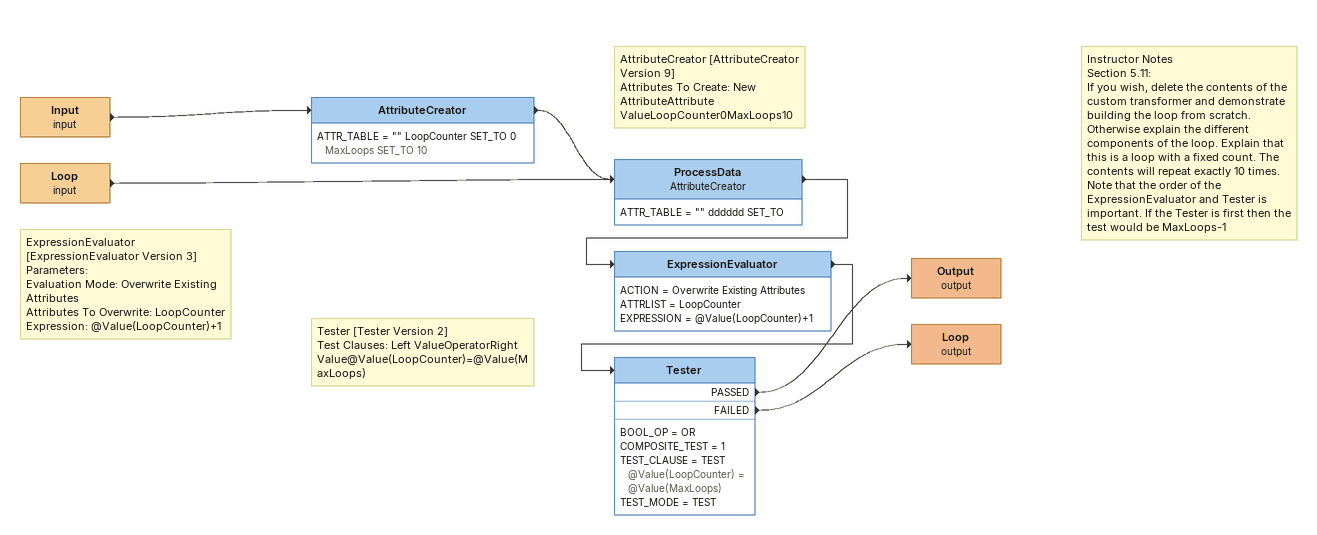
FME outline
Input (input)
    -> AttributeCreator
Note: AttributeCreator [AttributeCreator Version 9] / Attributes To Create: New AttributeAttribute ValueLoopCounter0MaxLoops10
AttributeCreator
    ATTR_TABLE = "" LoopCounter SET_TO 0  MaxLoops SET_TO 10
    -> ProcessData
Loop (input)
    -> ProcessData
ProcessData: AttributeCreator
    ATTR_TABLE = "" dddddd SET_TO
    -> ExpressionEvaluator
Note: ExpressionEvaluator [ExpressionEvaluator Version 3] / Parameters: / Evaluation Mode: Overwrite Existing Attributes / Attributes To Overwrite: LoopCounter / Expression: @Value(LoopCounter)+1
ExpressionEvaluator
    ACTION = Overwrite Existing Attributes
    ATTRLIST = LoopCounter
    EXPRESSION = @Value(LoopCounter)+1
    -> Tester
Note: Tester [Tester Version 2] / Test Clauses: Left ValueOperatorRight Value@Value(LoopCounter)=@Value(MaxLoops)
Tester
    BOOL_OP = OR
    COMPOSITE_TEST = 1
    TEST_CLAUSE = TEST @Value(LoopCounter) = @Value(MaxLoops)
    TEST_MODE = TEST
    PASSED -> Output (output)
    FAILED -> Loop (output)
Note: Instructor Notes / Section 5.11: / If you wish, delete the contents of the custom transformer and demonstrate building the loop from scratch. / Otherwise explain the different components of the loop. Explain that this is a loop with a fixed count. The contents will repeat exactly 10 times. / Note that the order of the ExpressionEvaluator and Tester is important. If the Tester is first then the test would be MaxLoops-1
Output (output)
Loop (output)
